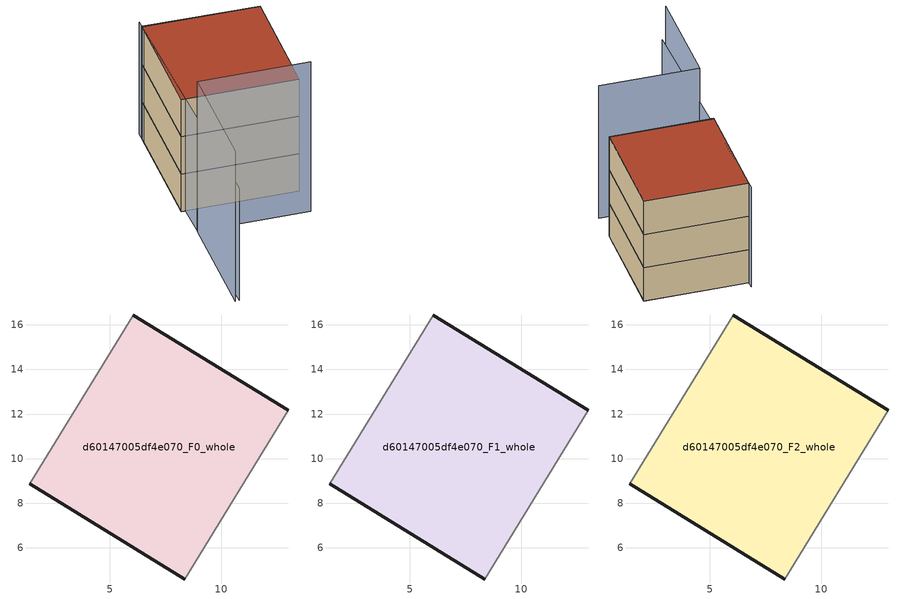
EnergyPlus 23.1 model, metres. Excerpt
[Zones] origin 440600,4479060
d60147005df4e070_F0_whole
 floor ground (EU_floor_Construction): 8.36,4.6 13.01,12.17 6.05,16.45 1.41,8.87 z0
 wall outside (EU_wall_Construction): 6.05,16.45 13.01,12.17 / 8.36,4.6 1.41,8.87 z0:3
 wall adiabatic (EU_wall_Construction): 1.41,8.87 6.05,16.45 / 13.01,12.17 8.36,4.6 z0:3
d60147005df4e070_F1_whole
 floor to d60147005df4e070_F0_whole (EU_floor_Construction): 8.36,4.6 13.01,12.17 6.05,16.45 1.4,8.87 z3
 wall outside (EU_wall_Construction): 6.05,16.45 13.01,12.17 / 8.36,4.6 1.41,8.87 z3:6
 wall adiabatic (EU_wall_Construction): 1.41,8.87 6.05,16.45 / 13.01,12.17 8.36,4.6 z3:6
d60147005df4e070_F2_whole
 floor to d60147005df4e070_F1_whole (EU_floor_Construction): 8.36,4.6 13.01,12.17 6.05,16.45 1.4,8.87 z6
 wall outside (EU_wall_Construction): 6.05,16.45 13.01,12.17 / 8.36,4.6 1.41,8.87 z6:9
 wall adiabatic (EU_wall_Construction): 1.41,8.87 6.05,16.45 / 13.01,12.17 8.36,4.6 z6:9
 roof outside (EU_roof_Construction): 13.01,12.17 8.36,4.6 1.41,8.87 6.05,16.45 z9
shading: -4.03,-0.69 0.41,6.57 / 0.41,6.57 7.12,2.48 z0:12; 6.31,16.93 -3.79,-0.83 z0:9
[Building]
EU S2 Campaign: North Axis=0; Terrain=City; Solar Distribution=FullExterior
[Site:Location]
Madrid: Latitude=40.5; Longitude=-3.5; Time Zone=1; Elevation=609
[SizingPeriod:WeatherFileDays]
AnnualSizingPeriod: Begin Month=1; Begin Day of Month=1; End Month=12; End Day of Month=31; Day of Week for Start Day=Monday; Use Weather File Daylight Saving Period=No; Use Weather File Rain and Snow Indicators=No
[MATERIAL]
EU_InternalMass_Material: Roughness=MediumRough; Thickness=0.1; Conductivity=1; Density=1800; Specific Heat=900; Thermal Absorptance=0.9; Solar Absorptance=0.7; Visible Absorptance=0.7
[MATERIAL:NOMASS] Roughness=MediumRough; Thermal Absorptance=0.9; Solar Absorptance=0.7; Visible Absorptance=0.7
Name | Thermal Resistance
EU_wall_NoMass | 0.459673
EU_roof_NoMass | 0.495815
EU_floor_NoMass | 0.788942
[CONSTRUCTION]
EU_wall_Construction: EU_wall_NoMass
EU_roof_Construction: EU_roof_NoMass
EU_floor_Construction: EU_floor_NoMass
EU_InternalMass_Construction: EU_InternalMass_Material
[ZONE] Type=1; Multiplier=1; Ceiling Height=autocalculate; Volume=217.661; Floor Area=autocalculate; Part of Total Floor Area=Yes
d60147005df4e070_F0_whole; d60147005df4e070_F1_whole; d60147005df4e070_F2_whole
[INTERNALMASS] Construction=EU_InternalMass_Construction; Surface Area=72.5537
Name | Zone or ZoneList
d60147005df4e070_F0_whole_EU_InternalMass | d60147005df4e070_F0_whole
d60147005df4e070_F1_whole_EU_InternalMass | d60147005df4e070_F1_whole
d60147005df4e070_F2_whole_EU_InternalMass | d60147005df4e070_F2_whole
[OTHEREQUIPMENT] Fuel Type=Electricity; Design Level Calculation Method=Watts/Area; Power per Zone Floor Area=1; Fraction Latent=0; Fraction Radiant=0; Fraction Lost=0; Carbon Dioxide Generation Rate=0; EndUse Subcategory=EU_Step8_InternalGains
Name | Zone or ZoneList or Space or SpaceList | Schedule
EU_Step8_InternalGain_d60147005df4e070_F0_whole_f000 | d60147005df4e070_F0_whole | EU_Step8_GainSchedule_d60147005df4e070_F0_whole_f000
EU_Step8_InternalGain_d60147005df4e070_F1_whole_f000 | d60147005df4e070_F1_whole | EU_Step8_GainSchedule_d60147005df4e070_F1_whole_f000
EU_Step8_InternalGain_d60147005df4e070_F2_whole_f000 | d60147005df4e070_F2_whole | EU_Step8_GainSchedule_d60147005df4e070_F2_whole_f000
[ZONEVENTILATION:DESIGNFLOWRATE] Schedule=EU_AlwaysOn; Design Flow Rate Calculation Method=AirChanges/Hour; Air Changes per Hour=0.719161; Ventilation Type=Natural; Fan Pressure Rise=0; Fan Total Efficiency=1; Constant Term Coefficient=1; Temperature Term Coefficient=0; Velocity Term Coefficient=0; Velocity Squared Term Coefficient=0; Minimum Indoor Temperature=-100; Maximum Indoor Temperature=100; Delta Temperature=-100; Minimum Outdoor Temperature=-100; Maximum Outdoor Temperature=100; Maximum Wind Speed=40
Name | Zone or ZoneList or Space or SpaceList
EU_ConstantAir_d60147005df4e070_F0_whole | d60147005df4e070_F0_whole
EU_ConstantAir_d60147005df4e070_F1_whole | d60147005df4e070_F1_whole
EU_ConstantAir_d60147005df4e070_F2_whole | d60147005df4e070_F2_whole
[HVACTEMPLATE:THERMOSTAT] Constant Heating Setpoint=20; Constant Cooling Setpoint=50
EU_HeatOnly_d60147005df4e070_F0_whole; EU_HeatOnly_d60147005df4e070_F1_whole; EU_HeatOnly_d60147005df4e070_F2_whole
[HVACTEMPLATE:ZONE:IDEALLOADSAIRSYSTEM] System Availability Schedule=EU_AlwaysOn; Maximum Heating Supply Air Temperature=50; Minimum Cooling Supply Air Temperature=13; Maximum Heating Supply Air Humidity Ratio=0.0156; Minimum Cooling Supply Air Humidity Ratio=0.0077; Heating Limit=NoLimit; Cooling Limit=NoLimit; Heating Availability Schedule=EU_AlwaysOn; Cooling Availability Schedule=EU_CoolingOff; Dehumidification Control Type=ConstantSensibleHeatRatio; Cooling Sensible Heat Ratio=0.7; Dehumidification Setpoint=60; Humidification Control Type=None; Humidification Setpoint=30; Outdoor Air Method=None; Outdoor Air Flow Rate per Person=0.00944; Outdoor Air Flow Rate per Zone Floor Area=0; Outdoor Air Flow Rate per Zone=0; Demand Controlled Ventilation Type=None; Outdoor Air Economizer Type=NoEconomizer; Heat Recovery Type=None; Sensible Heat Recovery Effectiveness=0.7; Latent Heat Recovery Effectiveness=0.65
Name | Template Thermostat
d60147005df4e070_F0_whole | EU_HeatOnly_d60147005df4e070_F0_whole
d60147005df4e070_F1_whole | EU_HeatOnly_d60147005df4e070_F1_whole
d60147005df4e070_F2_whole | EU_HeatOnly_d60147005df4e070_F2_whole
[SIZING:ZONE] Zone Cooling Design Supply Air Temperature Input Method=SupplyAirTemperature; Zone Cooling Design Supply Air Temperature=13; Zone Heating Design Supply Air Temperature Input Method=SupplyAirTemperature; Zone Heating Design Supply Air Temperature=50; Zone Cooling Design Supply Air Humidity Ratio=0.008; Zone Heating Design Supply Air Humidity Ratio=0.008; Cooling Design Air Flow Method=DesignDay; Cooling Design Air Flow Rate=0; Cooling Minimum Air Flow per Zone Floor Area=0.000762; Cooling Minimum Air Flow=0; Cooling Minimum Air Flow Fraction=0.2; Heating Design Air Flow Method=DesignDay; Heating Design Air Flow Rate=0; Heating Maximum Air Flow per Zone Floor Area=0.002032; Heating Maximum Air Flow=0.141576; Heating Maximum Air Flow Fraction=0.3; Account for Dedicated Outdoor Air System=No; Dedicated Outdoor Air System Control Strategy=NeutralSupplyAir; Dedicated Outdoor Air Low Setpoint Temperature for Design=autosize; Dedicated Outdoor Air High Setpoint Temperature for Design=autosize; Zone Load Sizing Method=Sensible Load Only No Latent Load; Zone Latent Cooling Design Supply Air Humidity Ratio Input Method=HumidityRatioDifference; Zone Cooling Design Supply Air Humidity Ratio Difference=0.005; Zone Latent Heating Design Supply Air Humidity Ratio Input Method=HumidityRatioDifference; Zone Humidification Design Supply Air Humidity Ratio Difference=0.005
d60147005df4e070_F0_whole; d60147005df4e070_F1_whole; d60147005df4e070_F2_whole
[SCHEDULE:CONSTANT]
Name | Hourly Value
EU_AlwaysOn | 1
EU_CoolingOff | 0
[SCHEDULE:FILE] Column Number=1; Rows to Skip at Top=0; Number of Hours of Data=8760; Column Separator=Comma; Interpolate to Timestep=No; Minutes per Item=60; Adjust Schedule for Daylight Savings=Yes
Name | File
EU_Step8_GainSchedule_d60147005df4e070_F0_whole_f000 | ../../schedules/d60147005df4e070/d60147005df4e070_F0_whole_f000_gain.csv
EU_Step8_GainSchedule_d60147005df4e070_F1_whole_f000 | ../../schedules/d60147005df4e070/d60147005df4e070_F1_whole_f000_gain.csv
EU_Step8_GainSchedule_d60147005df4e070_F2_whole_f000 | ../../schedules/d60147005df4e070/d60147005df4e070_F2_whole_f000_gain.csv
